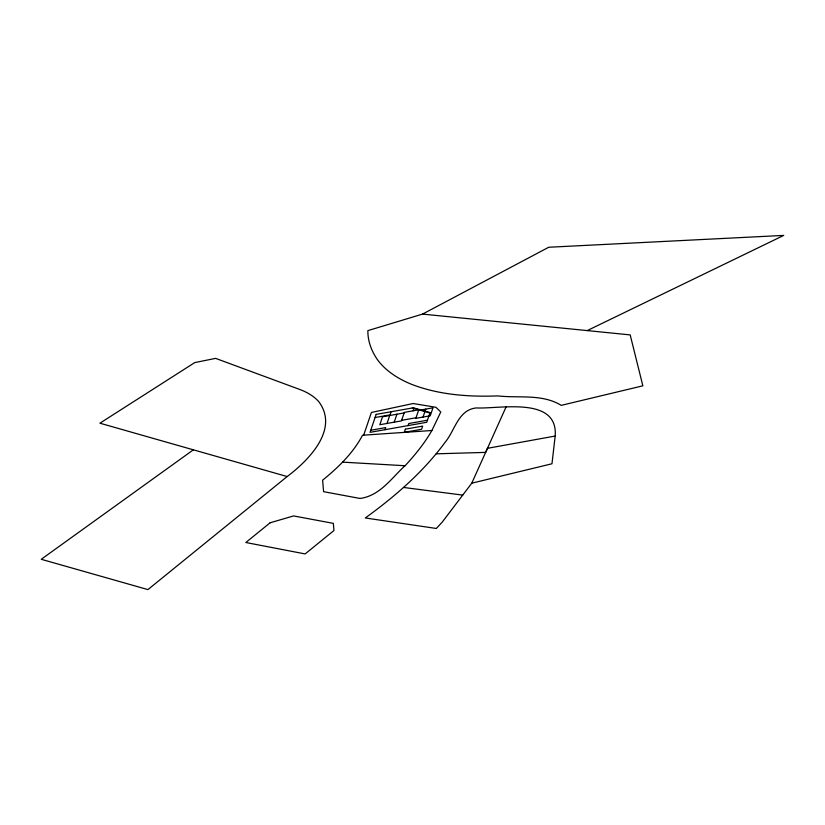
<?xml version="1.0" encoding="UTF-8"?>
<svg xmlns="http://www.w3.org/2000/svg" width="825" height="825" viewBox="0 0 825 825"><rect width="100%" height="100%" fill="white"/><g stroke="black" fill="none" stroke-linecap="round" stroke-linejoin="round"><path stroke-width="1.24" d="M555.184 436.043L551.977 463.763L471.776 483.182L442.282 522.05L436.322 528.474L365.3 517.966C395.134 496.392 423.431 471.869 445.304 442.025C455.049 430.33 458.184 409.87 476.2 407.932C499.496 409.159 558.257 395.856 555.184 436.043L487.451 448.326L471.776 483.182M363.67 435.146L371.415 412.448L413.181 403.518L435.961 407.302L440.787 411.995L431.887 430.506C424.751 442.973 415.656 454.193 406.003 464.784C391.916 477.489 380.253 495.835 360.009 498.455L323.586 491.669L322.627 480.181C338.198 467.507 353.1 453.173 362.557 435.229L431.887 430.506M387.018 423.452L389.73 415.491M385.007 429.691L385.708 427.608L370.755 430.258M391.122 411.737L390.05 414.882L375.097 417.532M394.216 422.173L396.938 414.222M408.066 425.597L408.777 423.524L427.453 420.214M413.119 410.788L413.923 408.427M423.05 417.068L425.762 409.107M506.045 406.993L485.636 452.389L436.25 453.822M287.162 476.551C308.478 460.515 339.333 429.526 318.935 401.868A129.876 59.369 -19.4 0 0 299.588 389.4L215.603 358.37L194.731 362.598L99.907 423.194L287.162 476.551L147.912 589.597L41.25 559.288L193.37 449.821M422.544 314.098L630.187 334.898L642.85 385.822L561.268 405.353C542.077 393.649 518.915 398.32 497.753 395.907C468.631 397 438.787 394.876 411.386 384.254A235.568 107.673 -19.4 0 1 377.685 360.02C371.652 351.46 367.672 341.189 367.888 330.619L422.544 314.098L548.728 247.252L783.75 235.403L587.214 330.598M404.137 412.943L382.522 416.769L379.809 424.731L401.424 420.894L404.343 412.356L418.749 409.808L415.841 418.337L430.258 415.79L432.97 407.828L418.553 410.386M401.62 420.317L416.037 417.759M342.54 462.134L405.065 465.733M403.466 487.441L462.722 495.103M412.356 407.973L429.907 412.995M376.169 414.387L370.043 432.341L426.742 422.287L430.062 412.552L413.418 407.787L376.169 414.387M405.374 429.165L404.291 432.341L421.585 429.278L422.668 426.102L405.374 429.165M270.136 522.782L245.829 542.51L305.137 553.926L333.96 530.527L333.341 523.359L293.576 515.934L270.136 522.782"/></g></svg>
